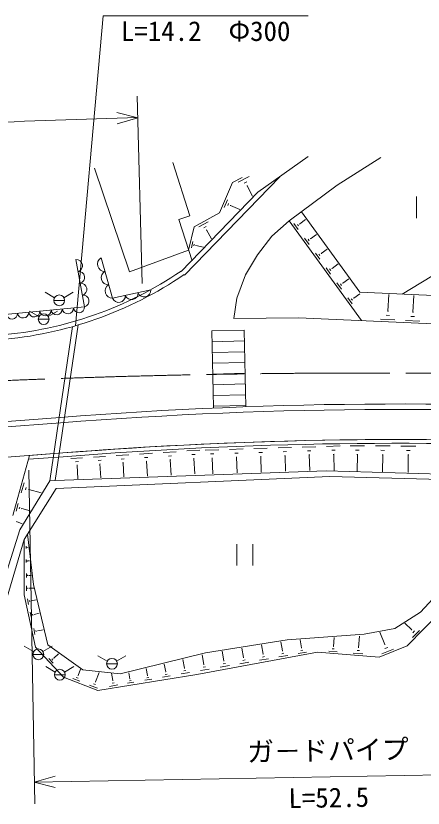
# Model space of a CAD drawing. Units: millimetres, scale not verified. Extents: x 40000 to 680000, y 20000 to 380000.
# Drawn here: x 219512 to 257296, y 267470 to 341051 of the extents above; entities that cross this region are included whole.
import ezdxf
from ezdxf.enums import TextEntityAlignment as Align

# ---------------------------------------------------------------- set-up
doc = ezdxf.new("R2010")
doc.units = ezdxf.units.MM
doc.header["$LTSCALE"] = 1000
doc.linetypes.add('CHAIN', pattern=[18.5, 12, -1.5, 3.5, -1.5])
for name, color, linetype, lineweight in [('M-BGD', 7, 'Continuous', 13), ('M-BMK', 2, 'CHAIN', 13), ('M-STR-HTXT', 7, 'Continuous', 13), ('M-STR-STRC', 7, 'Continuous', 13)]:
    doc.layers.add(name, color=color, linetype=linetype, lineweight=lineweight)
doc.styles.add('@ＭＳ ゴシック', font='')
doc.styles.add('ＭＳ ゴシック', font='')
doc.styles.get('@ＭＳ ゴシック').set_extended_font_data('@MS Gothic')
doc.styles.get('ＭＳ ゴシック').set_extended_font_data('MS Gothic')

msp = doc.modelspace()

# ---------------------------------------------------------------- linework, layer by layer
at = {"layer": 'M-BGD'}
for p, q in [((277614, 328738), (255353, 315218)), ((246621, 327990), (241965, 324665)), ((249312, 325316), (253381, 327895)), ((230067, 317288), (226792, 326891)), ((235644, 322468), (234064, 327430)), ((235147, 316970), (243987, 326106)), ((240493, 326023), (239610, 325562)), ((240144, 325615), (241153, 326141)), ((239610, 325562), (238406, 322749)), ((240680, 325510), (240932, 325641)), ((240932, 325256), (240996, 325289)), ((240964, 325273), (241474, 324294)), ((244877, 322019), (249312, 325316)), ((234858, 317315), (241965, 324665)), ((238841, 323257), (239147, 323973)), ((256692, 324267), (256692, 322267)), ((239170, 323434), (239247, 323613)), ((239414, 323409), (239433, 323454)), ((239423, 323431), (240285, 323063)), ((234620, 322150), (235644, 322468)), ((238406, 322749), (236047, 321442)), ((245996, 322843), (251436, 315399)), ((235854, 318311), (234620, 322150)), ((236477, 321452), (237347, 321934)), ((244877, 322019), (243245, 320575)), ((251585, 312759), (244877, 322019)), ((245305, 321768), (245714, 321205)), ((245628, 321680), (245730, 321539)), ((245835, 321749), (245860, 321714)), ((245848, 321732), (246395, 322128)), ((236047, 321442), (235535, 319292)), ((236948, 321372), (237165, 321492)), ((237174, 321156), (237228, 321186)), ((237201, 321171), (237657, 320348)), ((235793, 319512), (235931, 320092)), ((243245, 320575), (241914, 318843)), ((246301, 320394), (246711, 319828)), ((246625, 320305), (246727, 320163)), ((246833, 320375), (246859, 320340)), ((246846, 320357), (247397, 320757)), ((236019, 319688), (236054, 319833)), ((236206, 319701), (236215, 319737)), ((236211, 319719), (236904, 319554)), ((247846, 318980), (248401, 319382)), ((235535, 319292), (230067, 317288)), ((241914, 318843), (240829, 317001)), ((247298, 319018), (247710, 318448)), ((247623, 318928), (247727, 318786)), ((247833, 318998), (247859, 318963)), ((225886, 314029), (225088, 318410)), ((227423, 318573), (228489, 314822)), ((248848, 317601), (249407, 318006)), ((248298, 317638), (248712, 317066)), ((248624, 317548), (248728, 317405)), ((248835, 317618), (248861, 317583)), ((240829, 317001), (240020, 314833)), ((249852, 316218), (250415, 316626)), ((249299, 316255), (249715, 315681)), ((249628, 316165), (249732, 316021)), ((249839, 316236), (249865, 316200)), ((223106, 314878), (222240, 315378)), ((223972, 314878), (224838, 315378)), ((228489, 314822), (232024, 315595)), ((250856, 314833), (251419, 315240)), ((251436, 315399), (259889, 315008)), ((254034, 313638), (254106, 315182)), ((256353, 313532), (256425, 315081)), ((223039, 314628), (224039, 314628)), ((240020, 314833), (239726, 312933)), ((250302, 314870), (250719, 314295)), ((250631, 314780), (250735, 314636)), ((250843, 314851), (250869, 314815)), ((213440, 312850), (225886, 314029)), ((221656, 313130), (220790, 313630)), ((222522, 313130), (223388, 313630)), ((254076, 313636), (253993, 313640)), ((256394, 313530), (256311, 313534)), ((221589, 312880), (222589, 312880)), ((239727, 312944), (245747, 313018)), ((245747, 313018), (307258, 310289)), ((254657, 312816), (253338, 312877)), ((254181, 313235), (253851, 313250)), ((256977, 312707), (255655, 312769)), ((256500, 313127), (256169, 313143)), ((224767, 312188), (222654, 297871)), ((225295, 312341), (223162, 297889)), ((240689, 311860), (237690, 311788)), ((237690, 311788), (237860, 304674)), ((240689, 311860), (240860, 304746)), ((240713, 310860), (237714, 310788)), ((240737, 309860), (237738, 309788)), ((240761, 308860), (237762, 308789)), ((240785, 307861), (237786, 307789)), ((240809, 306861), (237810, 306789)), ((240833, 305861), (237834, 305789)), ((240857, 304862), (237858, 304790)), ((183725, 300843), (223630, 303748)), ((183761, 300345), (223668, 303249)), ((243837, 300930), (245083, 300968)), ((246086, 300999), (247332, 301037)), ((248345, 301068), (249609, 301106)), ((250531, 301121), (251870, 301114)), ((252874, 301110), (254227, 301104)), ((255231, 301099), (256604, 301093)), ((183967, 297552), (223881, 300457)), ((220789, 300232), (219216, 294644)), ((220789, 300232), (223881, 300457)), ((228831, 300209), (229983, 300285)), ((230990, 300351), (232174, 300429)), ((233180, 300495), (234396, 300575)), ((235371, 300639), (236587, 300719)), ((235851, 300304), (236155, 300324)), ((237076, 300724), (238337, 300762)), ((237561, 300360), (237876, 300370)), ((239334, 300793), (240589, 300831)), ((239816, 300431), (240130, 300440)), ((241587, 300861), (242838, 300900)), ((242068, 300501), (242381, 300510)), ((244315, 300570), (244627, 300580)), ((246565, 300639), (246876, 300649)), ((246693, 300269), (246771, 300271)), ((246732, 300270), (246776, 298827)), ((248831, 300703), (249147, 300713)), ((248961, 300327), (249040, 300330)), ((249000, 300329), (249046, 298829)), ((251031, 300717), (251366, 300715)), ((251155, 300315), (251239, 300314)), ((251197, 300314), (251190, 298732)), ((253380, 300702), (253718, 300700)), ((253505, 300295), (253589, 300295)), ((253547, 300295), (253540, 298692)), ((255744, 300685), (256087, 300683)), ((255871, 300273), (255957, 300272)), ((255914, 300272), (255906, 298636)), ((220688, 299874), (223907, 300108)), ((224605, 299931), (225697, 300003)), ((225036, 299630), (225309, 299648)), ((226702, 300069), (227825, 300143)), ((227145, 299760), (227426, 299778)), ((229286, 299891), (229574, 299910)), ((229416, 299553), (229488, 299557)), ((229452, 299555), (229540, 298224)), ((231457, 300025), (231753, 300044)), ((231591, 299677), (231665, 299682)), ((231628, 299679), (231719, 298304)), ((233660, 300160), (233964, 300180)), ((233798, 299803), (233874, 299808)), ((233836, 299805), (233929, 298385)), ((235989, 299947), (236065, 299952)), ((236027, 299949), (236120, 298529)), ((237690, 299986), (237769, 299988)), ((237730, 299987), (237774, 298526)), ((239945, 300058), (240024, 300060)), ((239985, 300059), (240029, 298604)), ((242197, 300129), (242275, 300131)), ((242236, 300130), (242280, 298681)), ((244444, 300200), (244522, 300202)), ((244483, 300201), (244527, 298758)), ((248285, 298790), (223162, 297889)), ((225160, 299310), (225228, 299314)), ((225194, 299312), (225276, 298067)), ((227273, 299430), (227343, 299435)), ((227308, 299433), (227392, 298145)), ((272053, 298120), (248285, 298790)), ((223261, 297158), (248655, 298273)), ((248655, 298273), (271450, 297667)), ((219866, 293317), (222654, 297871)), ((220019, 296759), (220281, 297689)), ((223162, 297889), (222654, 297871)), ((220271, 292418), (223261, 297158)), ((220396, 297030), (220462, 297262)), ((220700, 297038), (220716, 297096)), ((220708, 297067), (221852, 296745)), ((219540, 295058), (219734, 295748)), ((219820, 295259), (219869, 295431)), ((220045, 295265), (220057, 295308)), ((220051, 295287), (220826, 295069)), ((219574, 294072), (219587, 294105)), ((219580, 294088), (220095, 293880)), ((214285, 275518), (219866, 293317)), ((220585, 292916), (221159, 288247)), ((215986, 278102), (220271, 292418)), ((220271, 292418), (220291, 287291)), ((220474, 291807), (220475, 291583)), ((220541, 291723), (220541, 291667)), ((220608, 291702), (220608, 291688)), ((220608, 291695), (220635, 291696)), ((240000, 292000), (240000, 290000)), ((241500, 292000), (241500, 290000)), ((255828, 282530), (263759, 290753)), ((257039, 285682), (262201, 291251)), ((220478, 290576), (220479, 290279)), ((220568, 290465), (220568, 290391)), ((220657, 290438), (220657, 290419)), ((220657, 290429), (220791, 290429)), ((220483, 289270), (220485, 288896)), ((220596, 289130), (220597, 289037)), ((220709, 289096), (220709, 289072)), ((220709, 289084), (220956, 289085)), ((220488, 288123), (220489, 287646)), ((220632, 287945), (220632, 287825)), ((220775, 287901), (220775, 287871)), ((220775, 287886), (221199, 287887)), ((221159, 288247), (222482, 282626)), ((220291, 287291), (221325, 282430)), ((220577, 286909), (220688, 286386)), ((220775, 286746), (220803, 286616)), ((220942, 286731), (220949, 286698)), ((220946, 286714), (221389, 286809)), ((220841, 285667), (220956, 285128)), ((221045, 285499), (221074, 285365)), ((221221, 285466), (221687, 285565)), ((254675, 284164), (257039, 285682)), ((221218, 285483), (221225, 285449)), ((221164, 284147), (221282, 283593)), ((221556, 283941), (222045, 284045)), ((251824, 283631), (254675, 284164)), ((256232, 284032), (255599, 284642)), ((256212, 284011), (256252, 284052)), ((221375, 283975), (221405, 283836)), ((221552, 283958), (221560, 283923)), ((244691, 283103), (251824, 283631)), ((248971, 282489), (249039, 283325)), ((251297, 282386), (251381, 283429)), ((253748, 282668), (253291, 283805)), ((256310, 283317), (256949, 283979)), ((256351, 283757), (256510, 283923)), ((222482, 282626), (225720, 280331)), ((237120, 281906), (244691, 283103)), ((242443, 281772), (242294, 282626)), ((244242, 282077), (244096, 282911)), ((246010, 282362), (245880, 283110)), ((253714, 282655), (253782, 282682)), ((221162, 282005), (220296, 282505)), ((221325, 282430), (223920, 279635)), ((222028, 282005), (222894, 282505)), ((229194, 279954), (237120, 281906)), ((236314, 279889), (247507, 281942)), ((238804, 281155), (238648, 282050)), ((240631, 281465), (240478, 282339)), ((244183, 281816), (244386, 281851)), ((244216, 282072), (244267, 282081)), ((245705, 281830), (246478, 281965)), ((245954, 282113), (246147, 282147)), ((245986, 282358), (246034, 282366)), ((247507, 281942), (253220, 281483)), ((248550, 282059), (249319, 281997)), ((248857, 282266), (249049, 282251)), ((248947, 282491), (248995, 282487)), ((250799, 281878), (251707, 281805)), ((251162, 282123), (251389, 282105)), ((251269, 282388), (251325, 282384)), ((253220, 281483), (255828, 282530)), ((253466, 281797), (254554, 282234)), ((253743, 282287), (254015, 282396)), ((221095, 281755), (222095, 281755)), ((222565, 281373), (222974, 280937)), ((222849, 281332), (222951, 281223)), ((223018, 281414), (223044, 281387)), ((223031, 281400), (223467, 281808)), ((227996, 281131), (227130, 281631)), ((228862, 281131), (229728, 281631)), ((235154, 280465), (235013, 281271)), ((236959, 280817), (236803, 281710)), ((238777, 281151), (238830, 281160)), ((240570, 281195), (240780, 281231)), ((240605, 281460), (240657, 281470)), ((242117, 281205), (242943, 281349)), ((242383, 281506), (242590, 281542)), ((242418, 281768), (242469, 281777)), ((243921, 281519), (244732, 281661)), ((223157, 280113), (222291, 280613)), ((224023, 280113), (224889, 280613)), ((225280, 279785), (225505, 280365)), ((227929, 280881), (228929, 280881)), ((231724, 279795), (231613, 280435)), ((233410, 280124), (233284, 280846)), ((235130, 280461), (235178, 280469)), ((236631, 280248), (237460, 280393)), ((236899, 280551), (237106, 280587)), ((236933, 280813), (236985, 280822)), ((238466, 280568), (239321, 280717)), ((238742, 280880), (238955, 280918)), ((240299, 280888), (241139, 281034)), ((223090, 279863), (224090, 279863)), ((223920, 279635), (227126, 278387)), ((225117, 279616), (225286, 279551)), ((225259, 279794), (225301, 279777)), ((225720, 280331), (229194, 279954)), ((226896, 279206), (227232, 280070)), ((227126, 278387), (236314, 279889)), ((228505, 279314), (228385, 280000)), ((230096, 279477), (229999, 280039)), ((231677, 279586), (231840, 279614)), ((231704, 279792), (231745, 279799)), ((233129, 279637), (233838, 279761)), ((233358, 279896), (233535, 279927)), ((233387, 280120), (233432, 280128)), ((234850, 279937), (235618, 280071)), ((235098, 280218), (235290, 280251)), ((224786, 279512), (225460, 279250)), ((226349, 278904), (227094, 278614)), ((226716, 279019), (226902, 278946)), ((226873, 279215), (226919, 279197)), ((228196, 278777), (228978, 278913)), ((228448, 279062), (228644, 279097)), ((228481, 279310), (228529, 279318)), ((229860, 279067), (230457, 279171)), ((230053, 279285), (230202, 279311)), ((230078, 279474), (230115, 279481)), ((231467, 279347), (232119, 279461))]:
    msp.add_line(p, q, dxfattribs=at)
for centre in [(223539, 314628), (222089, 312880), (221595, 281755), (228429, 280881), (223590, 279863)]:
    msp.add_circle(centre, 500, dxfattribs=at)
for centre, radius, start, end in [((225132, 317852), 560, 286.1364, 94.51366), ((227745, 317989), 667, 118.85124, 272.87004), ((215140, 346309), 35030, 274.65735, 304.21792), ((225332, 316757), 560, 286.1364, 94.51366), ((228100, 316738), 667, 118.85124, 272.87004), ((215140, 346309), 35454, 274.5875, 304.29108), ((225531, 315662), 560, 286.1364, 94.51366), ((228455, 315488), 667, 118.85124, 272.87004), ((225731, 314566), 560, 286.1364, 94.51366), ((229056, 315051), 612, 202.03618, 2.63872), ((230234, 315309), 612, 202.03618, 2.63872), ((231413, 315567), 612, 202.03618, 2.63872), ((220180, 313509), 521, 187.70949, 3.11395), ((221217, 313608), 521, 187.70949, 3.11395), ((222254, 313706), 521, 187.70949, 3.11395), ((223291, 313804), 521, 187.70949, 3.11395), ((224328, 313902), 521, 187.70949, 3.11395), ((225366, 314001), 521, 187.70949, 3.11395), ((219143, 313411), 521, 187.70949, 3.11395), ((255236, -92720), 397726, 85.86281, 94.55791), ((255236, -92720), 397226, 85.86248, 94.55816), ((255236, -92720), 394426, 85.86064, 94.55956), ((255236, -92720), 394426, 87.08779, 94.55956), ((255236, -92720), 394076, 87.08886, 94.55973)]:
    msp.add_arc(centre, radius, start, end, dxfattribs=at)
at = {"layer": 'M-BMK'}
msp.add_arc((252013, -492121), 800000, 88.51868, 93.54999, dxfattribs=at)
at = {"layer": 'M-STR-HTXT'}
for p, q in [((227621, 341051), (225030, 312263)), ((227621, 341051), (246621, 341051)), ((231227, 316205), (230780, 333595)), ((230831, 331595), (228887, 332063)), ((228914, 331028), (230831, 331595))]:
    msp.add_line(p, q, dxfattribs=at)
msp.add_arc((252013, -492121), 823989, 91.47298, 93.60152, dxfattribs=at)
at = {"layer": 'M-STR-STRC'}
for p, q in [((220706, 298874), (221258, 267879)), ((275784, 270852), (221223, 269879)), ((223145, 270431), (221223, 269879)), ((221223, 269879), (223164, 269396))]:
    msp.add_line(p, q, dxfattribs=at)

# ---------------------------------------------------------------- texts
at = {"layer": 'M-STR-HTXT', "style": 'ＭＳ ゴシック'}
msp.add_text('L=14.2\u3000Φ300', height=1833, dxfattribs=at).set_placement((237121, 340551), align=Align.TOP_CENTER)
at = {"layer": 'M-STR-STRC', "style": 'ＭＳ ゴシック'}
msp.add_text('ガ－ドパイプ', height=1833, rotation=1.022, dxfattribs=at).set_placement((248486, 271365), align=Align.BOTTOM_CENTER)
at = {"layer": 'M-STR-STRC', "style": '@ＭＳ ゴシック'}
msp.add_text('L=52.5', height=1833, rotation=1.022, dxfattribs=at).set_placement((248521, 269365), align=Align.TOP_CENTER)

doc.saveas('drawing.dxf')
